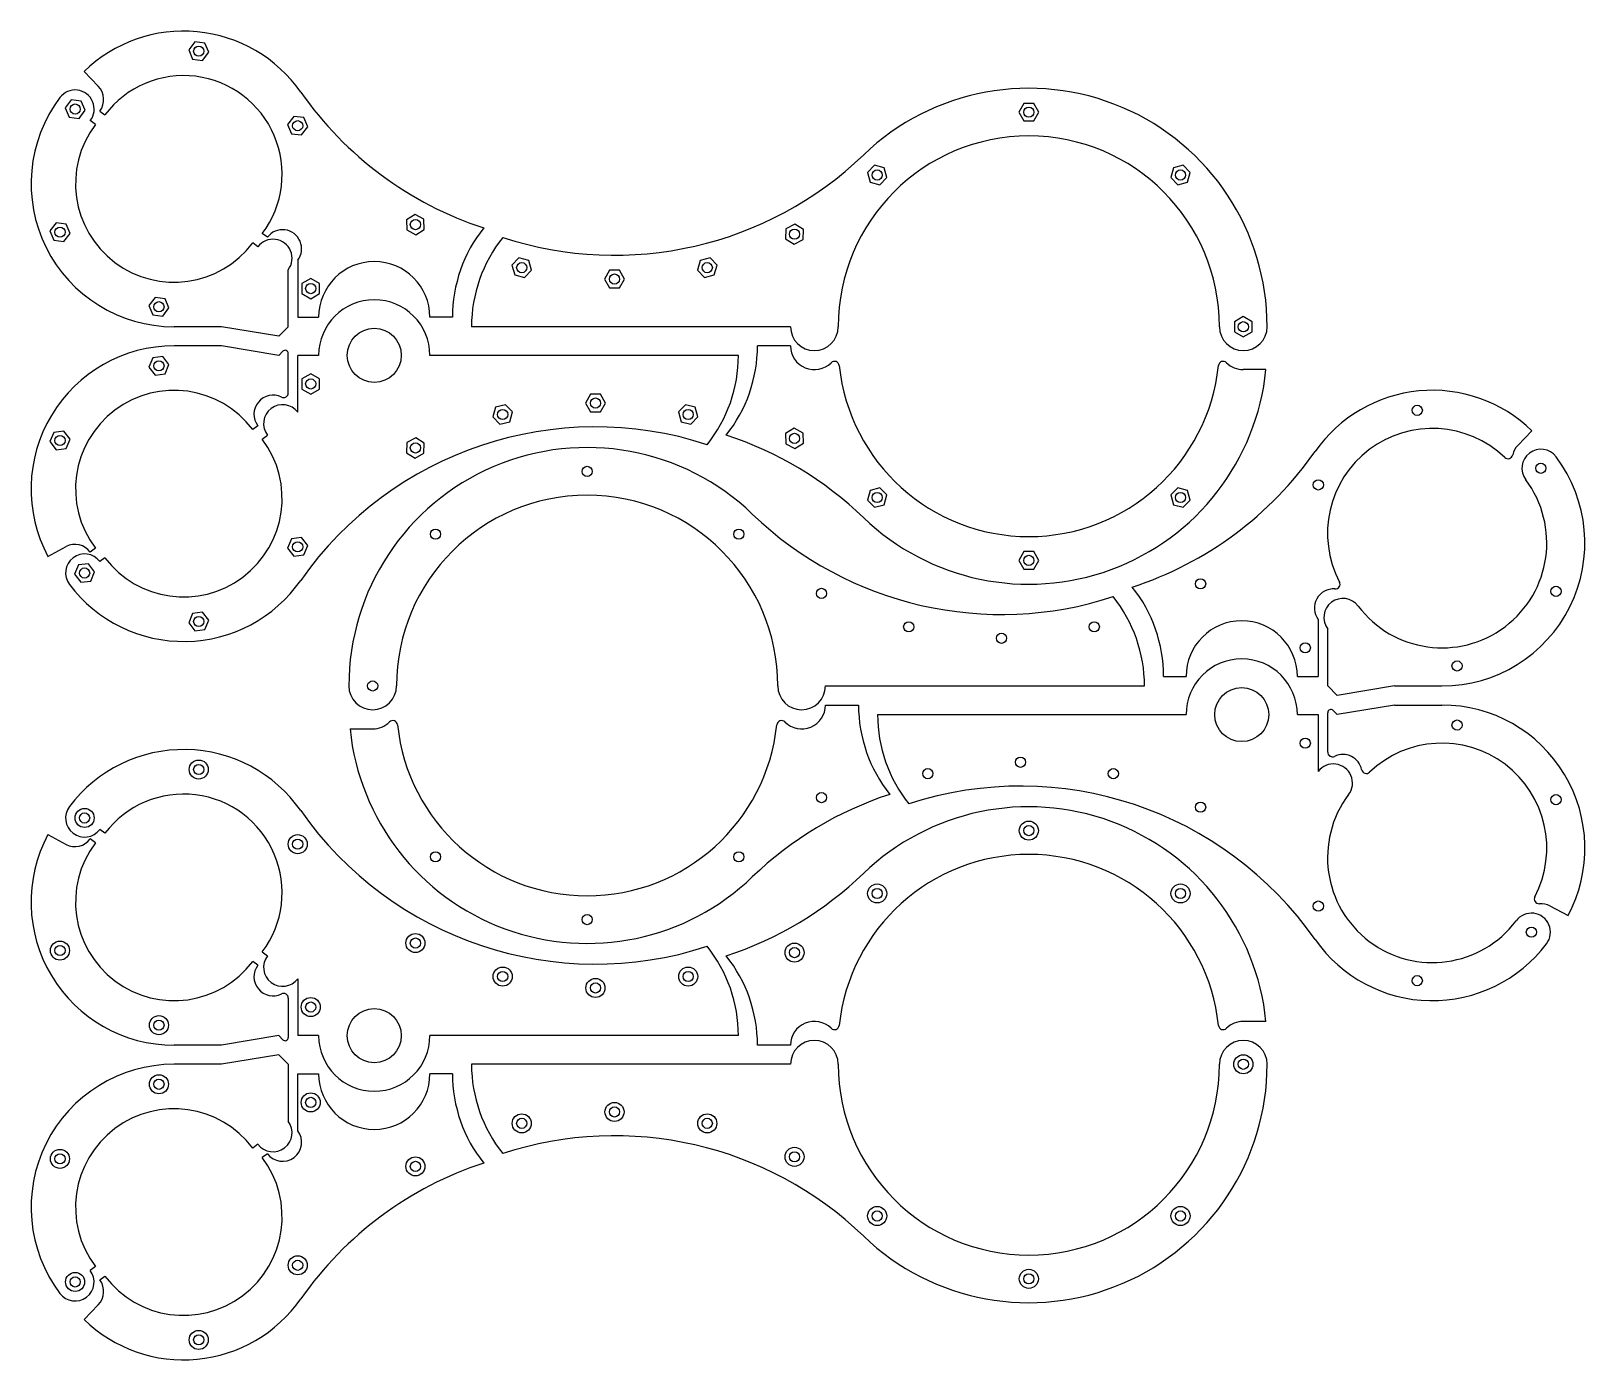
# Model space of a CAD drawing. Header units: millimetres. Extents: x 52 to 542, y 1 to 419.
import ezdxf

# ---------------------------------------------------------------- set-up
doc = ezdxf.new("R2010")
doc.units = ezdxf.units.MM
doc.layers.add('View001', color=7, linetype='CONTINUOUS')

msp = doc.modelspace()

# ---------------------------------------------------------------- linework, layer by layer
at = {"layer": 'View001'}
for p, q in [((104.012, 415.632), (102.101, 413.096)), ((102.101, 413.096), (103.342, 410.173)), ((107.164, 415.245), (104.012, 415.632)), ((106.494, 409.786), (108.405, 412.322)), ((108.405, 412.322), (107.164, 415.245)), ((69.1557, 406.288), (73.6583, 401.65)), ((103.342, 410.173), (106.494, 409.786)), ((65.1125, 397.394), (63.2015, 394.858)), ((68.2642, 397.007), (65.1125, 397.394)), ((69.505, 394.084), (68.2642, 397.007)), ((364.912, 396.25), (363.325, 393.5)), ((368.088, 396.25), (364.912, 396.25)), ((369.675, 393.5), (368.088, 396.25)), ((63.2015, 394.858), (64.4422, 391.935)), ((64.4422, 391.935), (67.594, 391.548)), ((67.594, 391.548), (69.505, 394.084)), ((74.145, 393.86), (75.7423, 392.656)), ((135.159, 392.162), (133.248, 389.626)), ((138.311, 391.775), (135.159, 392.162)), ((139.551, 388.852), (138.311, 391.775)), ((363.325, 393.5), (364.912, 390.75)), ((368.088, 390.75), (369.675, 393.5)), ((72.7423, 389.656), (71.145, 390.86)), ((133.248, 389.626), (134.489, 386.703)), ((134.489, 386.703), (137.64, 386.316)), ((137.64, 386.316), (139.551, 388.852)), ((364.912, 390.75), (368.088, 390.75)), ((317.948, 376.797), (315.703, 374.552)), ((321.016, 375.975), (317.948, 376.797)), ((415.052, 376.797), (411.984, 375.975)), ((417.297, 374.552), (415.052, 376.797)), ((315.703, 374.552), (316.525, 371.484)), ((319.592, 370.662), (321.838, 372.908)), ((321.838, 372.908), (321.016, 375.975)), ((411.984, 375.975), (411.162, 372.908)), ((411.162, 372.908), (413.408, 370.662)), ((416.475, 371.484), (417.297, 374.552)), ((316.525, 371.484), (319.592, 370.662)), ((413.408, 370.662), (416.475, 371.484)), ((60.3596, 358.684), (58.4486, 356.148)), ((63.5113, 358.297), (60.3596, 358.684)), ((64.7521, 355.374), (63.5113, 358.297)), ((173.341, 361.299), (170.648, 359.616)), ((170.648, 359.616), (170.758, 356.443)), ((176.144, 359.808), (173.341, 361.299)), ((176.255, 356.635), (176.144, 359.808)), ((292.872, 358.299), (290.069, 356.808)), ((295.565, 356.616), (292.872, 358.299)), ((58.4486, 356.148), (59.6893, 353.225)), ((59.6893, 353.225), (62.841, 352.838)), ((62.841, 352.838), (64.7521, 355.374)), ((123.855, 351.14), (122.258, 352.344)), ((126.855, 354.14), (125.258, 355.344)), ((170.758, 356.443), (173.562, 354.952)), ((173.562, 354.952), (176.255, 356.635)), ((290.069, 356.808), (289.958, 353.635)), ((289.958, 353.635), (292.651, 351.952)), ((292.651, 351.952), (295.454, 353.443)), ((295.454, 353.443), (295.565, 356.616)), ((206.036, 347.637), (203.831, 345.353)), ((209.118, 346.869), (206.036, 347.637)), ((266.176, 347.637), (263.095, 346.869)), ((268.382, 345.353), (266.176, 347.637)), ((133.439, 326), (133.439, 343.918)), ((136.439, 346.918), (136.439, 329)), ((203.831, 345.353), (204.706, 342.3)), ((204.706, 342.3), (207.787, 341.532)), ((207.787, 341.532), (209.993, 343.816)), ((209.993, 343.816), (209.118, 346.869)), ((234.519, 343.75), (232.931, 341)), ((237.694, 343.75), (234.519, 343.75)), ((239.282, 341), (237.694, 343.75)), ((263.095, 346.869), (262.22, 343.816)), ((262.22, 343.816), (264.426, 341.532)), ((264.426, 341.532), (267.507, 342.3)), ((267.507, 342.3), (268.382, 345.353)), ((140.5, 341.175), (137.75, 339.588)), ((137.75, 339.588), (137.75, 336.412)), ((143.25, 339.588), (140.5, 341.175)), ((143.25, 336.412), (143.25, 339.588)), ((232.931, 341), (234.519, 338.25)), ((234.519, 338.25), (237.694, 338.25)), ((237.694, 338.25), (239.282, 341)), ((91.5064, 335.214), (89.5953, 332.678)), ((89.5953, 332.678), (90.8361, 329.755)), ((94.6581, 334.827), (91.5064, 335.214)), ((95.8989, 331.904), (94.6581, 334.827)), ((137.75, 336.412), (140.5, 334.825)), ((140.5, 334.825), (143.25, 336.412)), ((90.8361, 329.755), (93.9878, 329.368)), ((93.9878, 329.368), (95.8989, 331.904)), ((136.439, 329), (143, 329)), ((185.106, 329), (178, 329)), ((434, 329.175), (431.25, 327.588)), ((436.75, 327.588), (434, 329.175)), ((112.439, 326), (97.5, 326)), ((130.439, 323), (112.439, 326)), ((133.439, 326), (130.439, 323)), ((291.5, 326), (191.106, 326)), ((431.25, 327.588), (431.25, 324.412)), ((431.25, 324.412), (434, 322.825)), ((434, 322.825), (436.75, 324.412)), ((436.75, 324.412), (436.75, 327.588)), ((112.439, 320), (97.5, 320)), ((130.439, 317), (112.439, 320)), ((131.731, 318.293), (130.439, 317)), ((291.5, 320), (281.106, 320)), ((90.8361, 316.245), (89.5953, 313.322)), ((89.5953, 313.322), (91.5064, 310.786)), ((93.9878, 316.632), (90.8361, 316.245)), ((95.8989, 314.096), (93.9878, 316.632)), ((94.6581, 311.173), (95.8989, 314.096)), ((133.439, 305.21), (133.439, 317.586)), ((143, 317), (136.439, 317)), ((136.439, 299.082), (136.439, 317)), ((275.106, 317), (178, 317)), ((91.5064, 310.786), (94.6581, 311.173)), ((140.5, 311.175), (137.75, 309.588)), ((137.75, 309.588), (137.75, 306.412)), ((143.25, 309.588), (140.5, 311.175)), ((143.25, 306.412), (143.25, 309.588)), ((441.124, 312.5), (434, 312.5)), ((137.75, 306.412), (140.5, 304.825)), ((140.5, 304.825), (143.25, 306.412)), ((228.519, 304.75), (226.931, 302)), ((231.694, 304.75), (228.519, 304.75)), ((233.282, 302), (231.694, 304.75)), ((198.706, 300.7), (197.831, 297.647)), ((201.787, 301.468), (198.706, 300.7)), ((203.993, 299.184), (201.787, 301.468)), ((203.118, 296.131), (203.993, 299.184)), ((226.931, 302), (228.519, 299.25)), ((228.519, 299.25), (231.694, 299.25)), ((231.694, 299.25), (233.282, 302)), ((258.426, 301.468), (256.22, 299.184)), ((256.22, 299.184), (257.095, 296.131)), ((261.507, 300.7), (258.426, 301.468)), ((262.382, 297.647), (261.507, 300.7)), ((123.855, 294.86), (122.258, 293.656)), ((197.831, 297.647), (200.036, 295.363)), ((200.036, 295.363), (203.118, 296.131)), ((257.095, 296.131), (260.176, 295.363)), ((260.176, 295.363), (262.382, 297.647)), ((292.651, 294.048), (289.958, 292.365)), ((295.454, 292.557), (292.651, 294.048)), ((59.6893, 292.775), (58.4486, 289.852)), ((58.4486, 289.852), (60.3596, 287.316)), ((62.841, 293.162), (59.6893, 292.775)), ((64.7521, 290.626), (62.841, 293.162)), ((63.5113, 287.703), (64.7521, 290.626)), ((125.258, 290.656), (126.855, 291.86)), ((170.758, 289.557), (170.648, 286.384)), ((173.562, 291.048), (170.758, 289.557)), ((176.255, 289.365), (173.562, 291.048)), ((176.144, 286.192), (176.255, 289.365)), ((289.958, 292.365), (290.069, 289.192)), ((290.069, 289.192), (292.872, 287.701)), ((292.872, 287.701), (295.565, 289.384)), ((295.565, 289.384), (295.454, 292.557)), ((520.342, 288.65), (524.844, 293.288)), ((60.3596, 287.316), (63.5113, 287.703)), ((170.648, 286.384), (173.341, 284.701)), ((173.341, 284.701), (176.144, 286.192)), ((316.525, 274.516), (315.703, 271.448)), ((319.592, 275.338), (316.525, 274.516)), ((321.838, 273.092), (319.592, 275.338)), ((413.408, 275.338), (411.162, 273.092)), ((416.475, 274.516), (413.408, 275.338)), ((417.297, 271.448), (416.475, 274.516)), ((315.703, 271.448), (317.948, 269.203)), ((317.948, 269.203), (321.016, 270.025)), ((321.016, 270.025), (321.838, 273.092)), ((411.162, 273.092), (411.984, 270.025)), ((411.984, 270.025), (415.052, 269.203)), ((415.052, 269.203), (417.297, 271.448)), ((134.489, 259.297), (133.248, 256.374)), ((137.64, 259.684), (134.489, 259.297)), ((139.551, 257.148), (137.64, 259.684)), ((57.8228, 253.77), (63.5225, 256.82)), ((72.7423, 256.344), (71.145, 255.14)), ((133.248, 256.374), (135.159, 253.838)), ((138.311, 254.225), (139.551, 257.148)), ((364.912, 255.25), (363.325, 252.5)), ((368.088, 255.25), (364.912, 255.25)), ((369.675, 252.5), (368.088, 255.25)), ((67.4422, 251.065), (66.2015, 248.142)), ((70.594, 251.452), (67.4422, 251.065)), ((72.505, 248.916), (70.594, 251.452)), ((75.7423, 253.344), (74.145, 252.14)), ((135.159, 253.838), (138.311, 254.225)), ((363.325, 252.5), (364.912, 249.75)), ((364.912, 249.75), (368.088, 249.75)), ((368.088, 249.75), (369.675, 252.5)), ((66.2015, 248.142), (68.1125, 245.606)), ((68.1125, 245.606), (71.2642, 245.993)), ((71.2642, 245.993), (72.505, 248.916)), ((103.342, 235.827), (102.101, 232.904)), ((106.494, 236.214), (103.342, 235.827)), ((108.405, 233.678), (106.494, 236.214)), ((102.101, 232.904), (104.012, 230.368)), ((104.012, 230.368), (107.164, 230.755)), ((107.164, 230.755), (108.405, 233.678)), ((457.561, 233.918), (457.561, 216)), ((460.561, 213), (460.561, 230.918)), ((408.894, 216), (416, 216)), ((451, 216), (457.561, 216)), ((302.5, 213), (402.894, 213)), ((463.561, 210), (460.561, 213)), ((481.561, 213), (463.561, 210)), ((481.561, 213), (496.5, 213)), ((302.5, 207), (312.894, 207)), ((481.561, 207), (463.561, 204)), ((481.561, 207), (496.5, 207)), ((318.894, 204), (416, 204)), ((451, 204), (457.561, 204)), ((457.561, 204), (457.561, 186.082)), ((460.561, 192.21), (460.561, 204.586)), ((463.561, 204), (462.269, 205.293)), ((152.876, 199.5), (160, 199.5)), ((75.7423, 166.656), (74.145, 167.86)), ((57.8228, 166.23), (63.5225, 163.18)), ((72.7423, 163.656), (71.145, 164.86)), ((530.477, 143.82), (536.177, 140.77)), ((125.258, 129.344), (126.855, 128.14)), ((123.855, 125.14), (122.258, 126.344)), ((136.439, 120.918), (136.439, 103)), ((133.439, 114.79), (133.439, 102.414)), ((130.439, 103), (112.439, 100)), ((131.731, 101.707), (130.439, 103)), ((143, 103), (136.439, 103)), ((275.106, 103), (178, 103)), ((441.124, 107.5), (434, 107.5)), ((112.439, 100), (97.5, 100)), ((291.5, 100), (281.106, 100)), ((112.439, 94), (97.5, 94)), ((130.439, 97), (112.439, 94)), ((133.439, 94), (130.439, 97)), ((133.439, 94), (133.439, 76.0817)), ((291.5, 94), (191.106, 94)), ((136.439, 91), (143, 91)), ((136.439, 73.0817), (136.439, 91)), ((185.106, 91), (178, 91)), ((123.855, 68.8599), (122.258, 67.6563)), ((126.855, 65.8599), (125.258, 64.6563)), ((72.7423, 30.3437), (71.145, 29.1401)), ((74.145, 26.1401), (75.7423, 27.3437)), ((69.1557, 13.7117), (73.6583, 18.35))]:
    msp.add_line(p, q, dxfattribs=at)
for centre, radius in [((105.253, 412.709), 1.6), ((66.3532, 394.471), 1.6), ((366.5, 393.5), 1.6), ((136.4, 389.239), 1.6), ((318.77, 373.73), 1.6), ((414.23, 373.73), 1.6), ((61.6003, 355.761), 1.6), ((173.451, 358.126), 1.6), ((292.762, 355.126), 1.6), ((206.912, 344.585), 1.6), ((236.106, 341), 1.6), ((265.301, 344.585), 1.6), ((140.5, 338), 1.6), ((92.7471, 332.291), 1.6), ((160.5, 317), 8.5), ((434, 326), 1.6), ((92.7471, 313.709), 1.6), ((140.5, 308), 1.6), ((230.106, 302), 1.6), ((200.912, 298.415), 1.6), ((259.301, 298.415), 1.6), ((488.747, 299.709), 1.6), ((61.6003, 290.239), 1.6), ((173.451, 287.874), 1.6), ((292.762, 290.874), 1.6), ((227.5, 280.5), 1.6), ((527.647, 281.471), 1.6), ((318.77, 272.27), 1.6), ((414.23, 272.27), 1.6), ((457.6, 276.239), 1.6), ((179.77, 260.73), 1.6), ((275.23, 260.73), 1.6), ((136.4, 256.761), 1.6), ((69.3532, 248.529), 1.6), ((366.5, 252.5), 1.6), ((420.549, 245.126), 1.6), ((301.238, 242.126), 1.6), ((532.4, 242.761), 1.6), ((105.253, 233.291), 1.6), ((328.699, 231.585), 1.6), ((387.088, 231.585), 1.6), ((357.894, 228), 1.6), ((453.5, 225), 1.6), ((501.253, 219.291), 1.6), ((160, 213), 1.6), ((433.5, 204), 8.5), ((501.253, 200.709), 1.6), ((453.5, 195), 1.6), ((105.253, 186.709), 3), ((105.253, 186.709), 1.6), ((334.699, 185.415), 1.6), ((363.894, 189), 1.6), ((393.088, 185.415), 1.6), ((301.238, 177.874), 1.6), ((420.549, 174.874), 1.6), ((532.4, 177.239), 1.6), ((69.3532, 171.471), 3), ((69.3532, 171.471), 1.6), ((366.5, 167.5), 3), ((366.5, 167.5), 1.6), ((136.4, 163.239), 3), ((136.4, 163.239), 1.6), ((179.77, 159.27), 1.6), ((275.23, 159.27), 1.6), ((318.77, 147.73), 3), ((318.77, 147.73), 1.6), ((414.23, 147.73), 3), ((414.23, 147.73), 1.6), ((457.6, 143.761), 1.6), ((227.5, 139.5), 1.6), ((524.647, 135.529), 1.6), ((61.6003, 129.761), 3), ((173.451, 132.126), 3), ((173.451, 132.126), 1.6), ((292.762, 129.126), 3), ((61.6003, 129.761), 1.6), ((292.762, 129.126), 1.6), ((200.912, 121.585), 3), ((200.912, 121.585), 1.6), ((259.301, 121.585), 3), ((259.301, 121.585), 1.6), ((230.106, 118), 3), ((230.106, 118), 1.6), ((488.747, 120.291), 1.6), ((140.5, 112), 3), ((140.5, 112), 1.6), ((92.7471, 106.291), 3), ((92.7471, 106.291), 1.6), ((160.5, 103), 8.5), ((434, 94), 3), ((434, 94), 1.6), ((92.7471, 87.7093), 3), ((92.7471, 87.7093), 1.6), ((140.5, 82), 3), ((140.5, 82), 1.6), ((206.912, 75.4153), 3), ((236.106, 79), 3), ((236.106, 79), 1.6), ((265.301, 75.4153), 3), ((206.912, 75.4153), 1.6), ((265.301, 75.4153), 1.6), ((61.6003, 64.2385), 3), ((61.6003, 64.2385), 1.6), ((173.451, 61.8743), 3), ((292.762, 64.8743), 3), ((292.762, 64.8743), 1.6), ((173.451, 61.8743), 1.6), ((318.77, 46.2703), 3), ((414.23, 46.2703), 3), ((318.77, 46.2703), 1.6), ((414.23, 46.2703), 1.6), ((136.4, 30.7615), 3), ((136.4, 30.7615), 1.6), ((366.5, 26.5), 3), ((66.3532, 25.5292), 3), ((66.3532, 25.5292), 1.6), ((366.5, 26.5), 1.6), ((105.253, 7.2907), 3), ((105.253, 7.2907), 1.6)]:
    msp.add_circle(centre, radius, dxfattribs=at)
for centre, radius, start, end in [((100.5, 374), 45, 34.9782, 134.15), ((69.3532, 397.471), 6, -37, 44.1501), ((100.5, 374), 31, -37, 143), ((366.5, 326), 75, 0, 133.862), ((97.5, 371), 45, 143, -90), ((66.3532, 394.471), 6, -37, 143), ((230.106, 464.678), 113.178, -145.022, -108.094), ((97.5, 371), 31, 143, -37), ((366.5, 326), 60, 0, -180), ((236.106, 461.678), 113.178, -108.094, -46.1378), ((230.106, 329), 45, 141.364, 180), ((128.647, 347.529), 6, -37, 143), ((131.647, 350.529), 6, -37, 143), ((236.106, 326), 45, 141.364, 180), ((160.5, 329), 17.5, 0, 180), ((160.5, 317), 17.5, 0, 180), ((299, 326), 7.5, 180, -0.000002), ((434, 326), 7.5, -180, -0.000001), ((97.5, 275), 45, 90, -151.85), ((132.439, 317.586), 1, 0, 135), ((236.106, 320), 45, -38.6363, 0), ((299, 320), 7.5, 180, -45.2751), ((230.106, 317), 45, -38.6363, 0), ((305.333, 313.606), 1.5, 5.9681, 134.725), ((366.5, 320), 60, -174.032, -5.9681), ((427.667, 313.606), 1.5, 45.2751, 174.032), ((434, 320), 7.5, -134.725, -90), ((366.5, 320), 75, -133.862, -5.73917), ((97.5, 275), 31, 37, -143), ((128.647, 298.471), 6, 63.9657, -143), ((131.939, 305.21), 1.5, -116.034, 0), ((493.5, 261), 45, 45.8499, 145.022), ((131.647, 295.471), 6, 37, -143), ((230.106, 181.322), 113.178, 71.906, 145.022), ((493.5, 261), 33, 46.3825, -152.382), ((100.5, 272), 31, -143, 37), ((236.106, 184.322), 113.178, 46.1379, 71.906), ((524.647, 284.471), 6, 135.85, 168.417), ((227.5, 213), 75, 46.1379, 180), ((363.894, 351.678), 113.178, -71.906, -34.9783), ((496.5, 258), 45, -90, 37), ((517.3, 285.977), 1.5, -133.618, -11.5827), ((527.647, 281.471), 6, 37, -143), ((496.5, 258), 33, -143, 37), ((227.5, 213), 60, 0, 180), ((357.894, 348.678), 113.178, -133.862, -71.906), ((69.3532, 248.529), 6, 37, -143), ((66.3532, 251.529), 6, 37, 118.15), ((100.5, 272), 45, -143, -34.9783), ((462.931, 245.007), 1.5, -94.4173, 27.6175), ((357.894, 213), 45, 0, 38.6363), ((363.894, 216), 45, 0, 38.6363), ((462.353, 237.529), 6, 85.5827, -143), ((465.353, 234.529), 6, 37.0002, -143), ((433.5, 216), 17.5, 0, 180), ((433.5, 204), 17.5, 0, 180), ((160, 213), 7.5, 180, 0), ((295, 213), 7.5, 180, 0), ((295, 207), 7.5, -134.725, 0), ((357.894, 207), 45, -180, -141.364), ((461.561, 204.586), 1, 45, 180), ((496.5, 162), 45, -28.1501, 90), ((160, 207), 7.5, -90, -45.2751), ((166.333, 200.606), 1.5, 5.9681, 134.725), ((227.5, 207), 60, -174.032, -5.9681), ((288.667, 200.606), 1.5, 45.2751, 174.032), ((363.894, 204), 45, -180, -141.364), ((227.5, 207), 75, -174.261, -46.1379), ((100.5, 148), 45, 34.9783, 143), ((462.061, 192.21), 1.5, 180, -63.9657), ((465.353, 185.471), 6, 11.5827, 116.034), ((496.5, 162), 33, -27.6175, 133.618), ((462.353, 182.471), 6, -37, 143), ((472.7, 186.977), 1.5, -168.417, -46.3825), ((363.894, 68.3216), 113.178, 34.9783, 108.094), ((100.5, 148), 31, -37, 143), ((357.894, 71.3216), 113.178, 108.094, 133.862), ((493.5, 159), 33, 143, -37), ((69.3532, 171.471), 6, 143, -37), ((230.106, 238.678), 113.178, -145.022, -71.906), ((366.5, 100), 75, 5.73917, 133.862), ((97.5, 145), 45, 151.85, -90), ((66.3532, 168.471), 6, -118.15, -37), ((97.5, 145), 31, 143, -37), ((366.5, 100), 60, 5.9681, 174.032), ((236.106, 235.678), 113.178, -71.906, -46.1379), ((527.069, 146.007), 1.5, 152.382, -85.5827), ((527.647, 138.529), 6, 61.8499, 94.4173), ((524.647, 135.529), 6, -37, 143), ((493.5, 159), 45, -145.022, -37), ((131.647, 124.529), 6, 143, -37), ((230.106, 103), 45, 0, 38.6363), ((236.106, 100), 45, 0, 38.6363), ((128.647, 121.529), 6, 143, -63.9657), ((131.939, 114.79), 1.5, 0, 116.034), ((160.5, 103), 17.5, 180, 0), ((299, 100), 7.5, 45.2751, 180), ((305.333, 106.394), 1.5, -134.725, -5.9681), ((427.667, 106.394), 1.5, -174.032, -45.2751), ((434, 100), 7.5, 90, 134.725), ((132.439, 102.414), 1, -135, 0), ((299, 94), 7.5, 0.000002, 180), ((434, 94), 7.5, 0.000001, 180), ((97.5, 49), 45, 90, -143), ((236.106, 94), 45, -180, -141.364), ((366.5, 94), 60, 180, 0), ((366.5, 94), 75, -133.862, 0), ((160.5, 91), 17.5, 180, 0), ((230.106, 91), 45, -180, -141.364), ((97.5, 49), 31, 37, -143), ((128.647, 72.4708), 6, -143, 37), ((131.647, 69.4708), 6, -143, 37), ((236.106, -41.6784), 113.178, 46.1378, 108.094), ((100.5, 46), 31, -143, 37), ((230.106, -44.6784), 113.178, 108.094, 145.022), ((66.3532, 25.5292), 6, -143, 37), ((69.3532, 22.5292), 6, -44.1501, 37), ((100.5, 46), 45, -134.15, -34.9782)]:
    msp.add_arc(centre, radius, start, end, dxfattribs=at)

doc.saveas('drawing.dxf')
